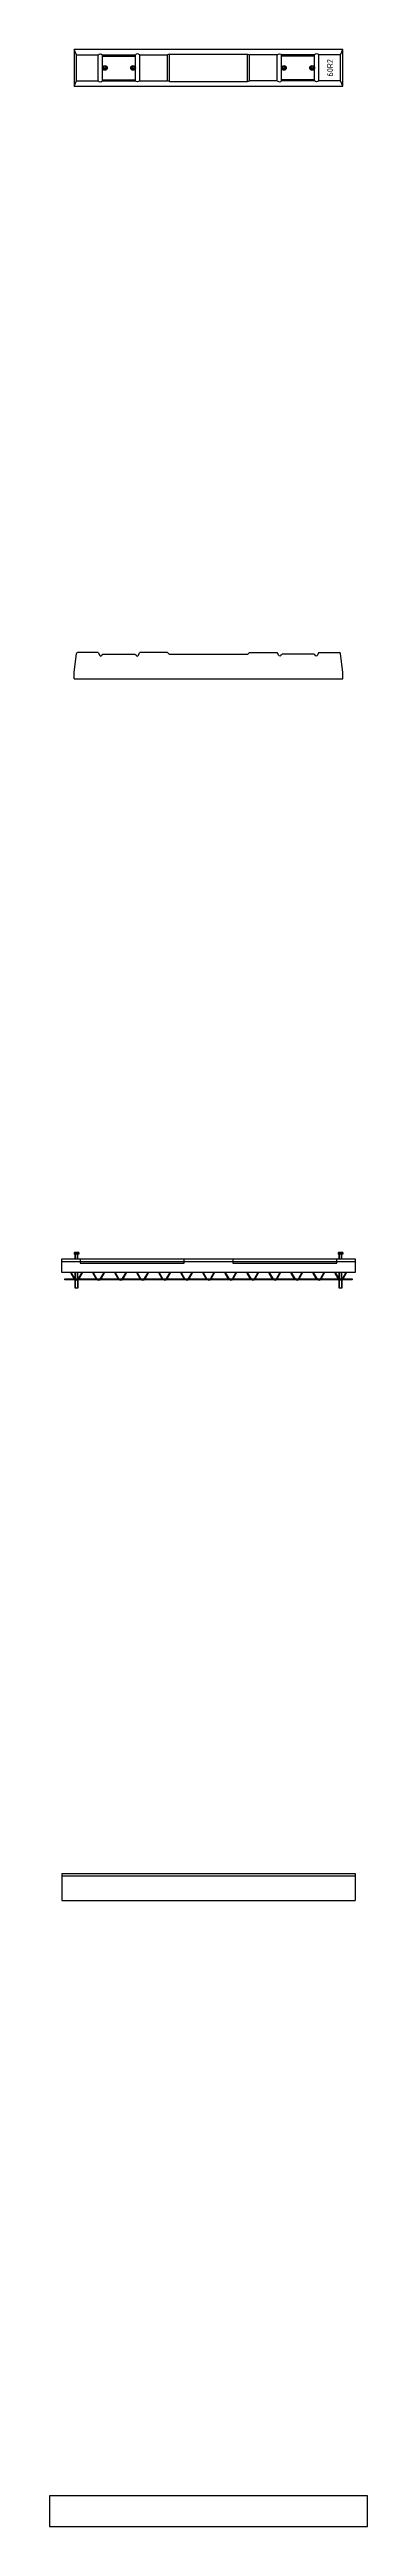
# Model space of a CAD drawing. Header units: metres. Extents: x -1 to 17, y -1 to 366.
# Drawn here: x -1.3 to 1.3, y 134.88 to 155.15 of the extents above; entities that cross this region are included whole.
import ezdxf
from ezdxf.enums import TextEntityAlignment as Align

# ---------------------------------------------------------------- set-up
doc = ezdxf.new("R2010")
doc.units = ezdxf.units.M
doc.styles.add('NLCS-ISO', font='NLCS-ISO.ttf')

# ---------------------------------------------------------------- blocks, each defined once
blk = doc.blocks.new('SSB_SSB-DWARSLIGGER_KUNSTSTOF')
at = {"flags": 128}
blk.add_lwpolyline([(-1.3, -0.125), (1.3, -0.125), (1.3, 0.125), (-1.3, 0.125)], close=True, dxfattribs=at)
blk = doc.blocks.new('SSB_SSB-DWARSLIGGER_MONO_CONSTRUCIEWERK_BALLASTBAAN-D')
for p, q in [((-1.2, 0.22), (-1.2, 0)), ((-1.2, 0.22), (1.2, 0.22)), ((1.2, 0.22), (1.2, 0)), ((-1.2, 0.2), (1.2, 0.2)), ((-1.2, 0), (1.2, 0))]:
    blk.add_line(p, q)
blk = doc.blocks.new('SSB_SSB-DWARSLIGGER_MONO_CONSTRUCIEWERK_BETONBAAN-D')
for p, q in [((-1.2, 0.23), (1.2, 0.23)), ((-1.098, 0.302), (-1.096, 0.304)), ((-1.098, 0.302), (-1.098, 0.29)), ((-1.062, 0.29), (-1.098, 0.29)), ((-1.066, 0.304), (-1.094, 0.304)), ((-1.09, 0.25), (-1.09, 0.29)), ((-1.089, 0.302), (-1.089, 0.29)), ((-1.088, 0.25), (-1.088, 0.29)), ((-1.072, 0.25), (-1.072, 0.29)), ((-1.071, 0.302), (-1.071, 0.29)), ((-1.07, 0.25), (-1.07, 0.29)), ((-1.062, 0.302), (-1.064, 0.304)), ((-1.062, 0.302), (-1.062, 0.29)), ((-1.051, 0.25), (-1.051, 0.216)), ((-1.051, 0.216), (-0.2, 0.216)), ((-0.2, 0.216), (-0.2, 0.25)), ((0.2, 0.25), (0.2, 0.216)), ((0.2, 0.216), (1.051, 0.216)), ((1.051, 0.216), (1.051, 0.25)), ((1.062, 0.302), (1.064, 0.304)), ((1.062, 0.302), (1.062, 0.29)), ((1.098, 0.29), (1.062, 0.29)), ((1.094, 0.304), (1.066, 0.304)), ((1.07, 0.25), (1.07, 0.29)), ((1.071, 0.302), (1.071, 0.29)), ((1.072, 0.25), (1.072, 0.29)), ((1.088, 0.25), (1.088, 0.29)), ((1.089, 0.302), (1.089, 0.29)), ((1.09, 0.25), (1.09, 0.29)), ((1.098, 0.302), (1.096, 0.304)), ((1.098, 0.302), (1.098, 0.29)), ((-1.13, 0.14), (-1.1, 0.086)), ((-1.124, 0.14), (-1.095, 0.089)), ((-1.094, 0.087), (-1.066, 0.087)), ((-1.09, 0.087), (-1.09, 0.14)), ((-1.09, 0.012), (-1.09, 0.077)), ((-1.07, 0.012), (-1.09, 0.012)), ((-1.088, 0.01), (-1.09, 0.012)), ((-1.088, 0.087), (-1.088, 0.14)), ((-1.088, 0.01), (-1.088, 0.076)), ((-1.076, 0.082), (-1.084, 0.082)), ((-1.076, 0.076), (-1.084, 0.076)), ((-1.072, 0.087), (-1.072, 0.14)), ((-1.072, 0.077), (-1.072, 0.01)), ((-1.07, 0.012), (-1.072, 0.01)), ((-1.07, 0.087), (-1.07, 0.14)), ((-1.07, 0.077), (-1.07, 0.012)), ((-0.914, 0.079), (-1.066, 0.079)), ((-1.037, 0.14), (-1.065, 0.089)), ((-1.03, 0.14), (-1.06, 0.086)), ((-1.059, 0.087), (-0.921, 0.087)), ((-0.95, 0.14), (-0.92, 0.086)), ((-0.944, 0.14), (-0.915, 0.089)), ((-0.914, 0.087), (-0.886, 0.087)), ((-0.896, 0.082), (-0.904, 0.082)), ((-0.896, 0.076), (-0.904, 0.076)), ((-0.734, 0.079), (-0.886, 0.079)), ((-0.857, 0.14), (-0.885, 0.089)), ((-0.85, 0.14), (-0.88, 0.086)), ((-0.879, 0.087), (-0.741, 0.087)), ((-0.77, 0.14), (-0.74, 0.086)), ((-0.764, 0.14), (-0.735, 0.089)), ((-0.734, 0.087), (-0.706, 0.087)), ((-0.716, 0.082), (-0.724, 0.082)), ((-0.716, 0.076), (-0.724, 0.076)), ((-0.554, 0.079), (-0.706, 0.079)), ((-0.677, 0.14), (-0.705, 0.089)), ((-0.67, 0.14), (-0.7, 0.086)), ((-0.699, 0.087), (-0.561, 0.087)), ((-0.59, 0.14), (-0.56, 0.086)), ((-0.584, 0.14), (-0.555, 0.089)), ((-0.554, 0.087), (-0.526, 0.087)), ((-0.536, 0.082), (-0.544, 0.082)), ((-0.536, 0.076), (-0.544, 0.076)), ((-0.374, 0.079), (-0.526, 0.079)), ((-0.497, 0.14), (-0.525, 0.089)), ((-0.49, 0.14), (-0.52, 0.086)), ((-0.519, 0.087), (-0.381, 0.087)), ((-0.41, 0.14), (-0.38, 0.086)), ((-0.404, 0.14), (-0.375, 0.089)), ((-0.374, 0.087), (-0.346, 0.087)), ((-0.356, 0.082), (-0.364, 0.082)), ((-0.356, 0.076), (-0.364, 0.076)), ((-0.194, 0.079), (-0.346, 0.079)), ((-0.317, 0.14), (-0.345, 0.089)), ((-0.31, 0.14), (-0.34, 0.086)), ((-0.339, 0.087), (-0.201, 0.087)), ((-0.23, 0.14), (-0.2, 0.086)), ((-0.224, 0.14), (-0.195, 0.089)), ((-0.194, 0.087), (-0.166, 0.087)), ((-0.176, 0.082), (-0.184, 0.082)), ((-0.176, 0.076), (-0.184, 0.076)), ((-0.014, 0.079), (-0.166, 0.079)), ((-0.137, 0.14), (-0.165, 0.089)), ((-0.13, 0.14), (-0.16, 0.086)), ((-0.159, 0.087), (-0.021, 0.087)), ((-0.05, 0.14), (-0.02, 0.086)), ((-0.044, 0.14), (-0.015, 0.089)), ((-0.014, 0.087), (0.014, 0.087)), ((0.004, 0.082), (-0.004, 0.082)), ((0.004, 0.076), (-0.004, 0.076)), ((0.166, 0.079), (0.014, 0.079)), ((0.043, 0.14), (0.015, 0.089)), ((0.05, 0.14), (0.02, 0.086)), ((0.021, 0.087), (0.159, 0.087)), ((0.13, 0.14), (0.16, 0.086)), ((0.136, 0.14), (0.165, 0.089)), ((0.166, 0.087), (0.194, 0.087)), ((0.184, 0.082), (0.176, 0.082)), ((0.184, 0.076), (0.176, 0.076)), ((0.346, 0.079), (0.194, 0.079)), ((0.223, 0.14), (0.195, 0.089)), ((0.23, 0.14), (0.2, 0.086)), ((0.201, 0.087), (0.339, 0.087)), ((0.31, 0.14), (0.34, 0.086)), ((0.316, 0.14), (0.345, 0.089)), ((0.346, 0.087), (0.374, 0.087)), ((0.364, 0.082), (0.356, 0.082)), ((0.364, 0.076), (0.356, 0.076)), ((0.526, 0.079), (0.374, 0.079)), ((0.403, 0.14), (0.375, 0.089)), ((0.41, 0.14), (0.38, 0.086)), ((0.381, 0.087), (0.519, 0.087)), ((0.49, 0.14), (0.52, 0.086)), ((0.496, 0.14), (0.525, 0.089)), ((0.526, 0.087), (0.554, 0.087)), ((0.544, 0.082), (0.536, 0.082)), ((0.544, 0.076), (0.536, 0.076)), ((0.706, 0.079), (0.554, 0.079)), ((0.583, 0.14), (0.555, 0.089)), ((0.59, 0.14), (0.56, 0.086)), ((0.561, 0.087), (0.699, 0.087)), ((0.67, 0.14), (0.7, 0.086)), ((0.676, 0.14), (0.705, 0.089)), ((0.706, 0.087), (0.734, 0.087)), ((0.724, 0.082), (0.716, 0.082)), ((0.724, 0.076), (0.716, 0.076)), ((0.886, 0.079), (0.734, 0.079)), ((0.763, 0.14), (0.735, 0.089)), ((0.77, 0.14), (0.74, 0.086)), ((0.741, 0.087), (0.879, 0.087)), ((0.85, 0.14), (0.88, 0.086)), ((0.856, 0.14), (0.885, 0.089)), ((0.886, 0.087), (0.914, 0.087)), ((0.904, 0.082), (0.896, 0.082)), ((0.904, 0.076), (0.896, 0.076)), ((1.066, 0.079), (0.914, 0.079)), ((0.943, 0.14), (0.915, 0.089)), ((0.95, 0.14), (0.92, 0.086)), ((0.921, 0.087), (1.059, 0.087)), ((1.03, 0.14), (1.06, 0.086)), ((1.036, 0.14), (1.065, 0.089)), ((1.066, 0.087), (1.094, 0.087)), ((1.07, 0.087), (1.07, 0.14)), ((1.07, 0.012), (1.07, 0.077)), ((1.09, 0.012), (1.07, 0.012)), ((1.072, 0.01), (1.07, 0.012)), ((1.072, 0.087), (1.072, 0.14)), ((1.072, 0.01), (1.072, 0.076)), ((1.084, 0.082), (1.076, 0.082)), ((1.084, 0.076), (1.076, 0.076)), ((1.088, 0.087), (1.088, 0.14)), ((1.088, 0.077), (1.088, 0.01)), ((1.09, 0.012), (1.088, 0.01)), ((1.09, 0.087), (1.09, 0.14)), ((1.09, 0.077), (1.09, 0.012)), ((1.123, 0.14), (1.095, 0.089)), ((1.13, 0.14), (1.1, 0.086))]:
    blk.add_line(p, q)
at = {"flags": 128}
blk.add_lwpolyline([(-1.2, 0.25), (1.2, 0.25), (1.2, 0.14), (-1.2, 0.14)], close=True, dxfattribs=at)
for points in [[(-1.094, 0.079), (-1.175, 0.079), (-1.175, 0.087), (-1.101, 0.087)], [(1.101, 0.087), (1.175, 0.087), (1.175, 0.079), (1.094, 0.079)]]:
    blk.add_lwpolyline(points, dxfattribs=at)
for centre, radius, start, end in [((-1.094, 0.295), 0.00867, 54.9829, 101.7565), ((-1.066, 0.295), 0.00867, 78.4865, 125.1016), ((1.066, 0.295), 0.00867, 54.9829, 101.7565), ((1.094, 0.295), 0.00867, 78.4865, 125.1016), ((-1.084, 0.095), 0.0125, 208.8973, 270), ((-1.076, 0.095), 0.0125, 270, 331.1053), ((-1.076, 0.095), 0.0185, 270, 331.1053), ((-0.904, 0.095), 0.0125, 208.8973, 270), ((-0.896, 0.095), 0.0125, 270, 331.1053), ((-0.896, 0.095), 0.0185, 270, 331.1053), ((-0.724, 0.095), 0.0125, 208.8973, 270), ((-0.716, 0.095), 0.0125, 270, 331.1053), ((-0.716, 0.095), 0.0185, 270, 331.1053), ((-0.544, 0.095), 0.0125, 208.8973, 270), ((-0.536, 0.095), 0.0125, 270, 331.1053), ((-0.536, 0.095), 0.0185, 270, 331.1053), ((-0.364, 0.095), 0.0125, 208.8973, 270), ((-0.356, 0.095), 0.0125, 270, 331.1053), ((-0.356, 0.095), 0.0185, 270, 331.1053), ((-0.184, 0.095), 0.0125, 208.8973, 270), ((-0.176, 0.095), 0.0125, 270, 331.1053), ((-0.176, 0.095), 0.0185, 270, 331.1053), ((-0.004, 0.095), 0.0125, 208.8973, 270), ((0.004, 0.095), 0.0125, 270, 331.1053), ((0.004, 0.095), 0.0185, 270, 331.1053), ((0.176, 0.095), 0.0125, 208.8973, 270), ((0.184, 0.095), 0.0125, 270, 331.1053), ((0.184, 0.095), 0.0185, 270, 331.1053), ((0.356, 0.095), 0.0125, 208.8973, 270), ((0.364, 0.095), 0.0125, 270, 331.1053), ((0.364, 0.095), 0.0185, 270, 331.1053), ((0.536, 0.095), 0.0125, 208.8973, 270), ((0.544, 0.095), 0.0125, 270, 331.1053), ((0.544, 0.095), 0.0185, 270, 331.1053), ((0.716, 0.095), 0.0125, 208.8973, 270), ((0.724, 0.095), 0.0125, 270, 331.1053), ((0.724, 0.095), 0.0185, 270, 331.1053), ((0.896, 0.095), 0.0125, 208.8973, 270), ((0.904, 0.095), 0.0125, 270, 331.1053), ((0.904, 0.095), 0.0185, 270, 331.1053), ((1.076, 0.095), 0.0125, 208.8973, 270), ((1.084, 0.095), 0.0125, 270, 331.1053), ((1.084, 0.095), 0.0185, 270, 331.1053)]:
    blk.add_arc(centre, radius, start, end)
at = {"extrusion": (0, 0, -1)}
for centre, radius, start, end in [((1.08, 0.277), 0.0274, 70.5282, 109.4718), ((-1.08, 0.277), 0.0274, 70.5282, 109.4718), ((1.084, 0.095), 0.0185, 270, 331.1028), ((0.904, 0.095), 0.0185, 270, 331.1028), ((0.724, 0.095), 0.0185, 270, 331.1028), ((0.544, 0.095), 0.0185, 270, 331.1028), ((0.364, 0.095), 0.0185, 270, 331.1028), ((0.184, 0.095), 0.0185, 270, 331.1028), ((0.004, 0.095), 0.0185, 270, 331.1028), ((-0.176, 0.095), 0.0185, 270, 331.1028), ((-0.356, 0.095), 0.0185, 270, 331.1028), ((-0.536, 0.095), 0.0185, 270, 331.1028), ((-0.716, 0.095), 0.0185, 270, 331.1028), ((-0.896, 0.095), 0.0185, 270, 331.1028), ((-1.076, 0.095), 0.0185, 270, 331.1028)]:
    blk.add_arc(centre, radius, start, end, dxfattribs=at)
blk = doc.blocks.new('SSB_SSB-DWARSLIGGER_MONO_GROEFRAIL_BALLASTBAAN-D')
for p, q in [((-1.098, 0.05), (-1.081, 0.205)), ((-0.903, 0.214), (-1.071, 0.214)), ((-0.903, 0.214), (-0.89, 0.19)), ((-0.575, 0.19), (-0.562, 0.214)), ((-0.335, 0.214), (-0.562, 0.214)), ((-0.32, 0.199), (-0.335, 0.214)), ((0.32, 0.199), (0.335, 0.214)), ((0.335, 0.214), (0.562, 0.214)), ((0.575, 0.19), (0.562, 0.214)), ((0.903, 0.214), (0.89, 0.19)), ((0.903, 0.214), (1.071, 0.214)), ((1.098, 0.05), (1.081, 0.205)), ((-1.1, 0), (-1.098, 0.05)), ((-1.1, 0), (1.1, 0)), ((-0.873, 0.19), (-0.87, 0.197)), ((-0.864, 0.2), (-0.602, 0.2)), ((-0.595, 0.197), (-0.592, 0.19)), ((0.32, 0.199), (-0.32, 0.199)), ((0.595, 0.197), (0.592, 0.19)), ((0.864, 0.2), (0.602, 0.2)), ((0.873, 0.19), (0.87, 0.197)), ((1.1, 0), (1.098, 0.05))]:
    blk.add_line(p, q)
at = {"extrusion": (0, 0, -1)}
for centre, radius, start, end in [((1.071, 0.204), 0.01, 6.2711, 90), ((0.864, 0.193), 0.007, 30, 89.9984), ((0.602, 0.193), 0.007, 90, 150), ((-0.584, 0.195), 0.0095, 210, 330), ((-0.882, 0.195), 0.0095, 210, 330)]:
    blk.add_arc(centre, radius, start, end, dxfattribs=at)
for centre, radius, start, end in [((1.071, 0.204), 0.01, 6.2711, 90), ((-0.882, 0.195), 0.0095, 210, 330), ((-0.584, 0.195), 0.0095, 210, 330), ((0.602, 0.193), 0.007, 90, 150), ((0.864, 0.193), 0.007, 30, 89.9984)]:
    blk.add_arc(centre, radius, start, end)
blk = doc.blocks.new('SSB_SSB-DWARSLIGGER_MONO_GROEFRAIL_BALLASTBAAN')
for p, q in [((-1.08, 0.106), (-1.1, 0.15)), ((-1.08, -0.106), (-1.08, 0.106)), ((-1.08, 0.106), (-0.902, 0.106)), ((-0.902, -0.106), (-0.902, 0.106)), ((-0.867, 0.106), (-0.598, 0.106)), ((-0.867, 0.004), (-0.867, 0.106)), ((-0.865, 0.097), (-0.599, 0.097)), ((-0.598, 0.004), (-0.598, 0.106)), ((-0.562, -0.106), (-0.562, 0.106)), ((-0.562, -0.106), (-0.562, 0.106)), ((-0.562, 0.106), (-0.335, 0.106)), ((-0.32, 0.111), (-0.335, 0.106)), ((-0.335, -0.106), (-0.335, 0.106)), ((-0.32, -0.111), (-0.32, 0.111)), ((-0.32, 0.111), (0.32, 0.111)), ((0.32, 0.111), (0.335, 0.106)), ((0.32, -0.111), (0.32, 0.111)), ((0.335, -0.106), (0.335, 0.106)), ((0.562, 0.106), (0.335, 0.106)), ((0.562, -0.106), (0.562, 0.106)), ((0.562, -0.106), (0.562, 0.106)), ((0.867, 0.106), (0.598, 0.106)), ((0.598, 0.004), (0.598, 0.106)), ((0.865, 0.097), (0.599, 0.097)), ((0.867, 0.004), (0.867, 0.106)), ((0.902, -0.106), (0.902, 0.106)), ((1.08, 0.106), (0.902, 0.106)), ((1.08, 0.106), (1.1, 0.15)), ((1.08, -0.106), (1.08, 0.106)), ((-1.1, -0.15), (-1.08, -0.107)), ((-1.08, -0.106), (-0.902, -0.106)), ((-0.867, -0.106), (-0.867, -0.004)), ((-0.867, -0.106), (-0.598, -0.106)), ((-0.865, -0.097), (-0.599, -0.097)), ((-0.598, -0.106), (-0.598, -0.004)), ((-0.562, -0.106), (-0.335, -0.106)), ((-0.32, -0.111), (-0.335, -0.106)), ((-0.32, -0.111), (0.32, -0.111)), ((0.32, -0.111), (0.335, -0.106)), ((0.562, -0.106), (0.335, -0.106)), ((0.598, -0.106), (0.598, -0.004)), ((0.867, -0.106), (0.598, -0.106)), ((0.865, -0.097), (0.599, -0.097)), ((0.867, -0.106), (0.867, -0.004)), ((1.08, -0.106), (0.902, -0.106)), ((1.1, -0.15), (1.08, -0.107))]:
    blk.add_line(p, q)
at = {"flags": 128}
blk.add_lwpolyline([(-1.1, -0.15), (1.1, -0.15), (1.1, 0.15), (-1.1, 0.15)], close=True, dxfattribs=at)
for centre, radius in [((-0.848, 0), 0.0195), ((-0.848, 0), 0.0125), ((-0.848, 0), 0.008), ((-0.617, 0), 0.0195), ((-0.617, 0), 0.0125), ((-0.617, 0), 0.008), ((0.617, 0), 0.0195), ((0.617, 0), 0.0125), ((0.617, 0), 0.008), ((0.848, 0), 0.0195), ((0.848, 0), 0.0125), ((0.848, 0), 0.008)]:
    blk.add_circle(centre, radius)
at = {"extrusion": (0, 0, -1)}
for centre, major_axis in [((-0.889, 0.09), (-0.0208, -0.0175)), ((0.576, 0.09), (-0.0208, -0.0175)), ((-0.576, -0.09), (0.0208, 0.0175)), ((0.889, -0.09), (0.0208, 0.0175))]:
    blk.add_ellipse(centre, major_axis=major_axis, ratio=0.780371, start_param=1.570796, end_param=3.215406, dxfattribs=at)
for centre, major_axis in [((-0.576, 0.09), (0.0208, -0.0175)), ((0.889, 0.09), (0.0208, -0.0175)), ((-0.889, -0.09), (-0.0208, 0.0175)), ((0.576, -0.09), (-0.0208, 0.0175))]:
    blk.add_ellipse(centre, major_axis=major_axis, ratio=0.780371, start_param=1.570796, end_param=3.215406)
at = {"style": 'NLCS-ISO'}
blk.add_text('60R2', height=0.05, rotation=90, dxfattribs=at).set_placement((0.994, 0), align=Align.MIDDLE_CENTER)

msp = doc.modelspace()

# ---------------------------------------------------------------- block references
for name, p in [('SSB_SSB-DWARSLIGGER_MONO_GROEFRAIL_BALLASTBAAN', (0, 155)), ('SSB_SSB-DWARSLIGGER_MONO_GROEFRAIL_BALLASTBAAN-D', (0, 150)), ('SSB_SSB-DWARSLIGGER_MONO_CONSTRUCIEWERK_BETONBAAN-D', (0, 145)), ('SSB_SSB-DWARSLIGGER_MONO_CONSTRUCIEWERK_BALLASTBAAN-D', (0, 140)), ('SSB_SSB-DWARSLIGGER_KUNSTSTOF', (0, 135))]:
    msp.add_blockref(name, p)

doc.saveas('drawing.dxf')
